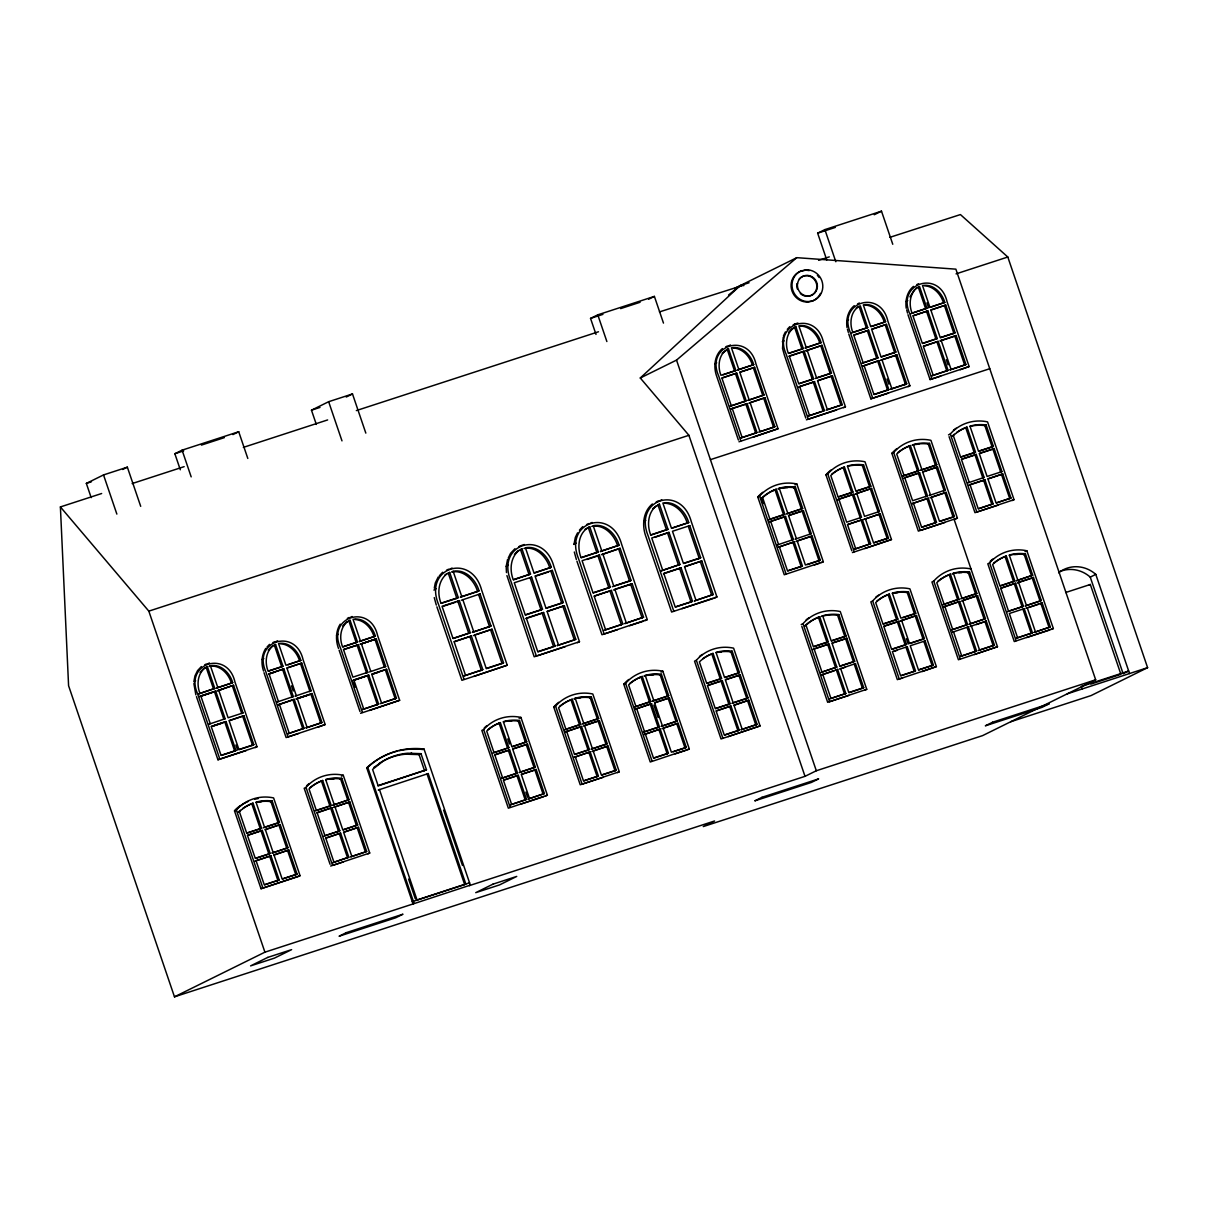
<?xml version="1.0" encoding="UTF-8"?>
<svg xmlns="http://www.w3.org/2000/svg" width="1208" height="1208" viewBox="0 0 1208 1208"><rect width="100%" height="100%" fill="white"/><g stroke="black" fill="none" stroke-linecap="round" stroke-linejoin="round"><path stroke-width="1.5" d="M433.914 590.063L436.073 588.749M434.306 588.085L435.288 582.996L438.277 576.895M507.556 559.455L506.182 566.537L506.454 572.577M573.966 544.476L575.34 537.394L577.575 532.819M783.161 337.379L782.558 348.523L784.324 354.956L805.796 418.074M909.926 296.836L914.426 289.814M265.73 648.409C261.517 655.129 260.958 663.675 263.586 671.089M340.233 624.143C335.613 631.376 335.598 640.572 338.512 648.439M508.296 557.945L510.546 553.37L514.925 548.719M783.448 335.915L785.381 331.974M200.075 672.373L203.412 668.824L207.429 666.74L214.798 688.424L198.656 693.89L214.798 688.424M204.665 668.205C197.402 674.23 196.662 684.936 199.909 693.271M268.236 650.191L271.573 646.627L275.59 644.543L282.959 666.227L281.162 667.118M272.827 646.008C265.564 652.033 264.824 662.754 268.07 671.074L282.959 666.227M342.74 625.925L346.077 622.377L350.078 620.293L357.462 641.976L355.65 642.867M347.315 621.758C340.067 627.783 339.312 638.488 342.559 646.824L357.462 641.976M446.507 574.117C438.096 581.108 437.221 593.536 440.98 603.2L458.27 597.567L449.708 572.426L448.274 573.136L456.835 598.292L441.267 603.351M514.412 554.412L517.326 551.301L521.977 548.9L530.523 574.042L513.536 579.825M518.76 550.591C510.35 557.583 509.489 570.01 513.249 579.674L530.523 574.042M722.233 353.204L728.469 348.765L735.838 370.433L734.041 371.324M788.537 332.442L791.874 328.893L795.876 326.809L803.26 348.493L801.448 349.384M652.833 508.628L659.417 504.159L667.979 529.3L650.976 535.069M656.216 505.85C647.79 512.826 646.929 525.269 650.689 534.918L667.979 529.3M916.781 288.017C909.533 294.027 908.778 304.748 912.025 313.083L926.929 308.221L919.545 286.553L915.543 288.621M201.358 666.574L197.568 670.591L194.986 675.846L193.854 681.705L195.666 680.814M266.998 647.065L269.52 644.393M439.38 575.733L442.672 572.245M722.399 348.599C714.185 355.378 713.294 367.474 716.903 376.911L738.39 440.014M579.432 530.131L582.724 526.643M787.284 329.331L789.805 326.643M652.365 503.962C642.852 511.83 641.81 525.857 645.993 536.805L671.618 612.048L716.918 596.948L691.308 521.705C681.161 484.151 633.264 499.115 648.092 535.763L673.717 611.006M854.252 305.669C847.865 310.909 845.872 319.637 847.004 327.549M913.475 286.387C907.087 291.626 905.094 300.354 906.226 308.267M101.653 493.513L60.4 506.937L68.584 685.736L174.481 996.827L264.914 952.176L413.061 903.946L366.734 767.835L367.745 767.337A76.572 72.888 63.7 0 1 424.008 749.02L470.35 885.132L469.323 885.63L805.011 776.336L688.907 435.303L640.285 377.998L740.172 285.617L749.081 282.748M640.285 377.998L676.525 360.105L796.797 257.666L955.875 269.158L1095.671 679.802L982.617 735.612L703.267 826.574L714.577 820.987L174.481 996.827M728.53 295.039L740.172 285.617L743.917 285.571M373.906 767.397L379.705 763.441M378.859 763.683L381.003 762.248A61.835 58.86 63.7 0 1 405.812 754.169L419.055 754.607L420.988 753.671L426.484 769.813L377.968 785.94M728.469 348.765C718.715 353.219 717.295 366.266 720.949 375.295L735.838 370.433M795.876 326.809C786.136 331.264 784.717 344.325 788.356 353.34L803.26 348.493M856.306 307.904L859.069 306.439L866.453 328.123L851.549 332.97M445.057 574.842L449.708 572.426M585.11 529.24L589.761 526.824L598.322 551.981L581.32 557.749M589.761 526.824C578.466 532.003 576.805 547.133 581.033 557.598L598.322 551.981M91.189 497.651L86.342 483.411L103.526 474.925L127.353 467.164L140.702 506.333M122.672 469.489L127.353 467.164M180.309 469.761L174.858 453.74L182.091 450.161L238.716 431.739L247.806 458.436M232.917 434.593L238.716 431.739M316.33 424.431L311.468 410.191L328.651 401.705L352.494 393.944L365.828 433.113M346.243 397.024L352.494 393.944M595.997 334.42L590.546 318.399L597.779 314.835L654.389 296.398L663.479 323.095M648.605 299.252L654.389 296.398M826.755 259.947L817.65 233.174L824.883 229.611L881.493 211.173L892.757 244.258M874.26 214.737L881.493 211.173M735.174 288.093L796.797 257.666M801.342 271L806.053 269.837A16.036 15.266 63.7 0 1 822.452 282.868A16.036 15.266 63.7 0 1 812.682 300.822L808.756 301.562A16.036 15.266 63.7 0 1 792.357 288.531A16.036 15.266 63.7 0 1 802.127 270.577M811.655 301.29L812.561 300.852M725.706 346.847L727.518 345.956M728.681 345.881L730.493 344.99M793.112 324.907L794.924 324.016M714.894 363.729L716.706 362.838M797.914 323.034L794.517 324.167M857.559 303.918L859.371 303.027M782.316 341.773L784.128 340.882M738.828 369.467L737.575 370.086L753.716 364.62C751.044 355.167 741.984 345.669 731.444 347.798L738.828 369.467L753.716 364.62M722.263 378.029L736.744 373.091L746.166 400.769L744.355 401.66M916.781 284.635L918.593 283.744M846.748 320.799L848.56 319.909M752.826 368.168L754.623 367.277L764.045 394.956L747.903 400.407L764.045 394.956M806.234 347.511L804.996 348.131L821.138 342.664C818.465 333.212 809.405 323.729 798.865 325.843L806.234 347.511L821.138 342.664M802.354 352.041L804.166 351.151L813.588 378.814L811.776 379.72M822.044 345.322L805.902 350.788L822.044 345.322L831.466 373L829.654 373.891M905.97 301.517L907.782 300.626M866.453 328.123L867.706 327.504L860.322 305.835C850.583 310.29 849.149 323.336 852.803 332.366L867.706 327.504M866.8 331.067L868.597 330.161L878.02 357.84L863.539 362.762M871.995 329.271L886.491 324.348L895.898 352.026L894.101 352.917M204.665 664.838L206.462 663.947M910.787 313.687L926.929 308.221M207.64 663.871L209.452 662.966M746.166 400.769L730.025 406.235L744.928 401.388L735.506 373.71M913.339 315.817L927.835 310.879L937.242 338.557L922.761 343.48M930.311 307.33L944.807 302.408C942.119 292.955 933.059 283.457 922.519 285.586L929.903 307.255L944.807 302.408M207.429 666.74L206.175 667.36L213.559 689.028M210.403 665.774L209.165 666.393C219.705 664.264 228.765 673.762 231.438 683.215L216.534 688.062L232.676 682.596C230.003 673.143 220.943 663.66 210.403 665.774L217.787 687.443M732.229 408.425L730.976 409.029L745.88 404.182L755.725 433.113L740.836 437.96L756.978 432.509L747.118 403.578L732.229 408.425L742.074 437.356M931.217 309.988L945.713 305.065L955.12 332.744L953.323 333.635M745.321 404.469L747.118 403.578M748.854 403.215L764.996 397.749L774.856 426.681L773.044 427.572M272.827 642.641L274.639 641.75M275.802 641.674L277.613 640.784M275.59 644.543L274.337 645.163L281.721 666.846L268.478 671.15M812.727 382.513L814.539 381.622L824.385 410.554L822.588 411.445M817.937 380.731L832.418 375.794L842.263 404.725L826.121 410.191M262.015 659.508L263.827 658.617M861.878 363.306L878.02 357.84M347.315 618.39L349.127 617.499M350.305 617.424L352.102 616.518M446.507 570.221L448.606 569.179M449.965 569.089L452.064 568.047M878.971 360.633L862.829 366.099L878.971 360.633L888.831 389.565L887.019 390.471M350.078 620.293L348.84 620.912L356.209 642.581L342.966 646.899M200.815 695.929L199.562 696.548L214.465 691.686L223.888 719.364L225.126 718.745L215.703 691.082L200.815 695.929L210.222 723.607L208.984 724.211L225.126 718.745M453.166 571.308L451.732 572.018C463.947 569.557 474.457 580.565 477.568 591.527L460.278 597.16L479.017 590.818C475.907 579.855 465.397 568.847 453.166 571.308L461.728 596.45M881.961 359.667L880.707 360.286L895.611 355.439L905.456 384.37L890.568 389.218L906.71 383.751L896.865 354.82L881.961 359.667L891.806 388.599M213.892 691.973L215.703 691.082M231.438 683.215L232.676 682.596M895.053 355.711L896.865 354.82M233.582 685.253L217.44 690.719L233.582 685.253L243.004 712.931L241.766 713.551L232.344 685.872M336.519 635.257L338.316 634.366M518.76 546.696L520.859 545.654M524.317 544.521L520.391 545.835M923.712 346.288L938.208 341.366L948.053 370.297L946.241 371.188M941.183 340.384L939.945 341.003L954.833 336.156L964.679 365.088L949.79 369.935L965.932 364.469L956.087 335.537L941.183 340.384L951.028 369.316M755.725 433.113L756.978 432.509M521.977 548.9L520.527 549.61L529.089 574.751M738.979 441.781L778.043 428.749L755.951 363.895C748.522 331.49 704.868 345.231 718.715 376.02L740.791 440.875M758.715 432.147L774.856 426.681M954.275 336.428L956.087 335.537M269.384 673.807L283.865 668.885L293.287 696.563L291.475 697.454M288.017 664.793L300.837 660.399C298.165 650.946 289.105 641.463 278.565 643.577L285.949 665.261L300.837 660.399M287.262 667.994L301.743 663.071L311.166 690.734L309.354 691.625M778.043 428.749L753.173 437.16M586.559 524.619L588.658 523.577M590.017 523.487L592.116 522.46M824.385 410.554L808.243 416.02L821.485 411.701M506.228 566.265L508.326 565.223M806.4 419.825L845.449 406.809L823.373 341.94C815.944 309.55 772.289 323.291 786.121 354.065L808.212 418.934M360.437 640.995L359.199 641.614L375.341 636.148C372.668 626.695 363.608 617.212 353.053 619.327L360.437 640.995L375.341 636.148M356.556 645.525L358.368 644.634L367.791 672.297L365.979 673.203M383.857 667.375L385.669 666.484L376.247 638.806L360.105 644.272L374.993 639.425L384.416 667.103M456.171 598.609L458.27 597.567M843.652 407.7L845.449 406.809M376.247 638.806L361.192 644.015M656.216 501.939L658.315 500.897M659.659 500.822L661.758 499.78M477.568 591.527L479.017 590.818M457.228 601.69L459.327 600.663L470.244 632.765L453.257 638.534M574.026 544.189L576.125 543.147M848.756 333.982L870.832 398.836L909.896 385.82L887.82 320.966C880.39 288.561 836.721 302.302 850.568 333.091L872.644 397.945M659.417 504.159L657.967 504.869L666.529 530.01M480.059 593.913L478.625 594.623L489.542 626.71L472.268 632.343L490.992 626.001L480.059 593.913L461.335 600.24M904.898 384.642L906.71 383.751M211.596 726.476L226.077 721.553L235.938 750.485L234.126 751.376M908.084 386.711L909.896 385.82M948.053 370.297L931.912 375.748L946.8 370.901L936.955 341.97M229.475 720.663L243.956 715.725L253.816 744.656L252.004 745.547M907.978 314.699L930.054 379.569L969.118 366.537L947.042 301.683C939.613 269.278 895.943 283.019 909.79 313.808L931.866 378.663M643.668 521.509L645.767 520.482M540.414 610.266L542.513 609.225L531.58 577.137L530.146 577.847L541.063 609.949L525.51 615.008M534.268 573.075L551.271 567.292C548.16 556.329 537.651 545.321 525.435 547.783L533.981 572.924L551.271 567.292M964.12 365.36L965.932 364.469M294.239 699.356L278.097 704.823L294.239 699.356L304.099 728.288L287.957 733.754L304.099 728.288M550.229 571.414L552.328 570.372L563.245 602.475L561.146 603.517M969.118 366.537L960.209 369.739M297.228 698.39L295.975 699.009L310.879 694.147L320.724 723.079L305.835 727.941L321.977 722.475L312.117 693.543L297.228 698.39L307.074 727.322M310.32 694.434L312.117 693.543M601.78 550.848L600.331 551.558L619.055 545.216C615.959 534.253 605.45 523.245 593.219 525.707L601.78 550.848L619.055 545.216M608.862 587.873L610.297 587.163L599.364 555.061L597.93 555.771L608.862 587.873L593.309 592.932M628.945 581.441L631.044 580.414L620.112 548.311L602.46 554.412M376.775 704.928L378.587 704.038L368.742 675.106L355.348 679.772M372.124 674.215L386.62 669.277L396.466 698.209L380.324 703.675M679.953 564.483L661.229 570.825L679.953 564.483L669.021 532.381L654.827 537.364M671.708 528.319L688.711 522.551C685.615 511.573 675.106 500.565 662.875 503.026L671.437 528.168L688.711 522.551M698.586 558.76L700.685 557.734L689.768 525.631L688.318 526.341L699.251 558.443L683.698 563.502M196.451 696.639L217.938 759.756L257.002 746.74L234.911 681.871C227.482 649.481 183.827 663.222 197.674 693.996L219.75 758.866M488.893 627.043L490.992 626.001M454.359 641.78L471.362 636.012L482.777 669.564L480.678 670.606M823.312 561.75L784.264 574.766L757.778 496.986L759.59 496.095A42.204 40.166 63.7 0 1 796.842 483.97L823.312 561.75L821.5 562.641M473.37 635.589L492.094 629.247L503.525 662.814L501.426 663.856M774.464 490.116L776.276 489.21L784.792 514.246L782.995 515.136M779.266 488.243L778.012 488.863L779.356 488.485A43.85 41.736 63.7 0 1 794.154 487.654L801.433 509.036L786.529 513.883L802.671 508.417L795.393 487.035A43.85 41.736 63.7 0 0 780.595 487.866L779.266 488.243L787.782 513.279M255.19 747.631L257.002 746.74M763.199 503.661L761.372 498.315L762.625 497.711A43.85 41.736 63.7 0 1 774.977 489.693L776.276 489.21M795.03 484.861L796.842 483.97M287.912 736.669L265.836 671.799C251.989 641.025 295.643 627.284 303.072 659.674L325.163 724.543L286.1 737.559L264.024 672.705M793.58 487.926L795.393 487.035M542.166 613.196L543.615 612.486L555.046 646.038L553.596 646.748L542.166 613.196L525.963 618.587M320.724 723.079L321.977 722.475M851.821 550.803L825.94 474.804L827.752 473.914A42.204 40.166 63.7 0 1 865.004 461.773L891.474 539.553L864.837 548.538M851.157 492.94L852.954 492.049L844.437 467.028L843.199 467.632L851.715 492.668L838.473 496.971M547.36 611.505L564.347 605.721L575.778 639.289L573.679 640.331M325.163 724.543L318.036 727.171M378.587 704.038L362.445 709.504L375.688 705.185M360.603 713.309L399.652 700.293L377.576 635.423C370.146 603.034 326.492 616.775 340.324 647.548L362.4 712.418M847.518 466.288A43.85 41.736 63.7 0 1 862.316 465.457L863.554 464.838L870.847 486.235L869.035 487.126M594.411 596.178L611.399 590.41L622.83 623.962L620.731 625.004M957.4 518.096L918.352 531.112L891.866 453.332L893.678 452.441A42.204 40.166 63.7 0 1 930.93 440.316L957.4 518.096L955.588 518.987M910.364 445.556L909.126 446.175L917.642 471.196L902.754 476.043L918.895 470.591L910.364 445.556L907.812 446.658A43.85 41.736 63.7 0 0 897.695 452.698M929.48 443.381A43.85 41.736 63.7 0 0 914.683 444.212L912.1 445.208L913.444 444.816A43.85 41.736 63.7 0 1 928.242 443.985L929.48 443.381L936.774 464.763L934.962 465.654M630.048 584.687L632.146 583.66L643.562 617.212L624.838 623.554L643.562 617.212M399.652 700.293L369.467 710.425M784.792 514.246L768.65 519.712L783.554 514.85L775.038 489.829L773.165 490.584M948.491 434.895L950.303 434.004A42.204 40.166 63.7 0 1 987.54 421.879L1014.025 499.659L1012.213 500.55M678.956 568.772L681.055 567.73L692.486 601.297L690.387 602.324M769.405 521.931L785.547 516.465L793.399 539.523L791.587 540.414M973.693 453.045L975.505 452.154L966.989 427.119L965.736 427.738L974.267 452.774L961.024 457.077M801.433 509.036L802.671 508.417M482.777 669.564L464.053 675.906L481.343 670.274L469.912 636.722M965.675 427.602A43.85 41.736 63.7 0 0 953.323 435.62L952.085 436.224A43.85 41.736 63.7 0 1 954.305 434.261M788.945 515.559L803.426 510.637L811.278 533.694L809.466 534.585M684.8 566.748L701.803 560.98L713.218 594.532L694.494 600.874L713.218 594.532M464.008 679.289L438.398 604.045C423.555 567.383 471.452 552.418 481.599 589.972L507.224 665.215L461.909 680.315L436.888 606.824M970.054 426.394A43.85 41.736 63.7 0 1 984.852 425.563L986.105 424.944L993.384 446.326L991.572 447.217M838.82 499.115L837.567 499.734L853.709 494.268L861.561 517.326L846.672 522.173L838.82 499.115L853.709 494.268M507.224 665.215L474.004 676.389M871.587 488.44L855.445 493.906L871.587 488.44L879.439 511.512L877.642 512.403M536.276 655.763L510.652 580.519C495.809 543.857 543.721 528.893 553.868 566.446L579.478 641.69L534.178 656.79L506.922 575.582M575.778 639.289L557.054 645.631L574.344 639.998L562.913 606.446M917.083 471.482L918.895 470.591M936.774 464.763L920.632 470.229L935.52 465.382L928.242 443.985M248.365 801.342A45.3 43.111 63.7 0 0 234.503 810.9L261.019 888.71L298.225 876.54L300.067 875.694L273.597 797.914A42.204 40.166 63.7 0 0 236.345 810.04L234.533 810.945A42.204 40.166 63.7 0 1 239.501 806.234M903.509 478.262L919.65 472.796L927.487 495.869L925.69 496.76M577.379 642.731L579.478 641.69M242.717 808.514A43.85 41.736 63.7 0 1 250.479 804.256L253.031 803.169L261.562 828.19L259.75 829.081M604.106 630.304L622.83 623.962M253.031 803.169L251.732 803.637A43.85 41.736 63.7 0 0 239.38 811.655L238.127 812.259A43.85 41.736 63.7 0 1 240.362 810.296M922.474 472.192L937.529 466.983L945.366 490.04L943.569 490.931M794.2 541.848L778.058 547.315L794.2 541.848L802.399 565.963L800.602 566.854M604.06 633.687L578.451 558.443C563.607 521.796 611.505 506.816 621.652 544.385L647.261 619.613L601.962 634.729L576.941 561.237M270.35 801.87L272.147 800.98L279.441 822.361L277.629 823.267M975.022 454.978L976.26 454.374L984.112 477.432L982.859 478.036L975.022 454.978L961.779 459.297M795.936 541.501L812.078 536.035L820.277 560.135L818.48 561.041M367.911 853.905L369.724 853.014L343.253 775.234A42.204 40.166 63.7 0 0 306.002 787.374L304.19 788.265L330.071 864.264M645.163 620.655L647.261 619.613M992.327 449.436L994.139 448.546L1001.991 471.603L1000.179 472.494M310.003 787.616A43.85 41.736 63.7 0 1 320.135 781.576L322.687 780.489L331.203 805.51L329.406 806.4M341.441 776.14L343.253 775.234M847.88 524.589L862.361 519.666L870.575 543.766L854.418 549.232L870.575 543.766M864.097 519.304L880.239 513.838L888.454 537.953L886.642 538.844M339.992 779.19L341.804 778.299L349.082 799.696L332.94 805.147L349.082 799.696M863.539 519.576L880.239 513.838M714.819 597.975L716.918 596.948M928.288 498.194L912.146 503.661L928.288 498.194L936.502 522.309L934.69 523.2M409.708 754.003L411.626 753.052M424.008 749.02L422.996 749.519A76.572 72.888 63.7 0 0 399.274 750.681M930.024 497.832L946.166 492.381L954.38 516.48L952.568 517.371M247.821 835.332L262.317 830.409L270.154 853.467L268.357 854.358M967.97 482.898L984.112 477.432M265.141 829.79L280.196 824.581L288.033 847.639L286.236 848.545M983.101 480.648L984.898 479.757L993.112 503.872L978.631 508.794M483.668 729.526L481.856 730.417L508.341 808.182L547.39 795.166L520.92 717.401A42.204 40.166 63.7 0 0 483.668 729.526L510.154 807.291M988.295 478.866L1002.776 473.944L1010.99 498.043L996.509 502.981M498.557 723.532L500.354 722.641L508.885 747.661L507.632 748.281L499.115 723.245M316.904 812.939L331.958 807.729L339.81 830.787L337.998 831.678M349.837 801.901L333.695 807.367L349.837 801.901L357.689 824.973L343.208 829.896M852.425 552.569L891.474 539.553M519.108 718.292L520.92 717.401M517.673 721.342L519.47 720.451L526.764 741.848L512.268 746.77M619.281 771.761L580.217 784.777L553.747 707.012L555.559 706.121A42.204 40.166 63.7 0 1 592.811 693.996L619.281 771.761L617.469 772.652M572.245 699.236L571.006 699.84L579.523 724.875L564.619 729.723L580.761 724.256L572.245 699.236L569.693 700.323A43.85 41.736 63.7 0 0 559.561 706.378M575.219 698.269L573.981 698.873L575.325 698.496A43.85 41.736 63.7 0 1 590.123 697.665L597.401 719.047L582.498 723.909L598.639 718.443L591.361 697.046A43.85 41.736 63.7 0 0 576.563 697.877L575.219 698.269L583.751 723.29M428.206 773.573L427.088 774.132L464.672 884.573L415.884 900.458L417.017 899.9L379.418 789.458L378.285 790.017L428.206 773.573L465.805 884.014L464.672 884.573M288.033 847.639L271.891 853.105L286.794 848.258L278.942 825.2M589.549 697.937L591.361 697.046M254.812 861.259L270.954 855.793L279.169 879.907L277.357 880.798M689.3 748.96L650.251 761.991L623.781 684.211L625.578 683.32A42.204 40.166 63.7 0 1 662.83 671.195L689.3 748.96L687.503 749.851M273.778 855.189L288.833 849.979L297.047 874.094L295.235 874.985M648.983 702.346L650.795 701.455L642.279 676.435L639.153 677.809M645.253 675.468L644.015 676.072L645.344 675.695A43.85 41.736 63.7 0 1 660.142 674.864L667.42 696.246L652.531 701.108L668.673 695.642L661.395 674.245A43.85 41.736 63.7 0 0 646.597 675.076L645.253 675.468L653.77 700.489M1014.025 499.659L974.962 512.675L949.095 436.677M661.018 672.086L662.83 671.195M659.583 675.151L661.395 674.245M325.556 838.322L340.611 833.127L348.81 857.227L332.668 862.693L348.81 857.227M494.585 755.091L509.64 749.881L517.477 772.939L515.68 773.83M696.352 660.278L694.54 661.169L721.025 738.949L760.074 725.917L733.603 648.152A42.204 40.166 63.7 0 0 696.352 660.278L722.822 738.058M343.993 832.221L358.489 827.299L366.688 851.413L364.892 852.304M525.707 744.959L527.519 744.068L535.355 767.125L519.214 772.591M719.757 679.319L721.569 678.413L713.037 653.392L711.799 654.011L720.315 679.032L707.073 683.351M581.516 726.476L565.374 731.942L581.516 726.476L589.368 749.534L587.556 750.425M578.964 725.147L580.761 724.256M730.357 652.109L732.154 651.203L739.447 672.599L737.635 673.49M596.843 719.334L598.639 718.443M583.253 726.114L599.394 720.648L607.246 743.72L605.434 744.611M261.019 888.71L300.067 875.694M801.206 624.536L803.018 623.645A42.204 40.166 63.7 0 1 840.255 611.52L866.74 689.3L864.928 690.191M650.795 701.455L634.653 706.922L649.542 702.074L641.025 677.054M819.704 616.76L818.39 617.243A43.85 41.736 63.7 0 0 806.038 625.261L804.8 625.865A43.85 41.736 63.7 0 1 817.152 617.862L819.704 616.76L828.22 641.795L826.408 642.686M838.82 614.585A43.85 41.736 63.7 0 0 824.022 615.416L821.44 616.412L822.769 616.035A43.85 41.736 63.7 0 1 837.567 615.204L838.82 614.585L846.098 635.967L844.286 636.858M651.55 703.675L635.408 709.141L651.55 703.675L659.402 726.733L657.59 727.624M666.861 696.533L668.673 695.642M517.477 772.939L501.335 778.405L514.578 774.101M654.932 702.784L669.428 697.862L677.28 720.919L675.468 721.81M330.66 866.03L369.724 853.014M366.688 851.413L350.547 856.88L363.789 852.561M503.796 780.202L518.277 775.279L526.492 799.379L524.68 800.27M872.659 600.965L870.847 601.871L897.333 679.636L936.381 666.62L909.911 588.84A42.204 40.166 63.7 0 0 872.659 600.965L899.145 678.745M887.548 594.985L889.36 594.094L897.876 619.115L896.064 620.006M534.344 770.342L536.156 769.451L544.37 793.565L528.228 799.032L544.37 793.565M707.828 685.555L722.324 680.633L730.161 703.69L728.364 704.581M738.39 675.71L740.202 674.819L748.039 697.877L746.242 698.768M892.425 593.355A43.85 41.736 63.7 0 1 907.223 592.524L908.476 591.905L915.755 613.286L913.943 614.192M590.168 751.874L574.026 757.341L590.168 751.874L598.368 775.974L596.571 776.865M607.246 743.72L591.105 749.187L606.008 744.324L598.156 721.267M970.99 568.953A42.204 40.166 63.7 0 0 933.754 581.078L931.942 581.969L958.412 659.749L997.476 646.733L954.048 519.183M944.052 604.076L936.774 582.694A43.85 41.736 63.7 0 1 949.126 574.676L950.439 574.193L958.956 599.228L942.814 604.695L958.956 599.228M975.596 594.019L976.834 593.4L969.556 572.018A43.85 41.736 63.7 0 0 954.758 572.849L952.176 573.845L953.52 573.468A43.85 41.736 63.7 0 1 968.318 572.637L975.596 594.019L962.353 598.337M591.905 751.512L608.047 746.046L616.246 770.16L614.449 771.051M659.402 726.733L643.26 732.199L658.149 727.352L650.297 704.294M967.744 572.909L969.556 572.018M989.624 562.898L987.812 563.789L1014.282 641.554L1053.346 628.538L1026.86 550.773A42.204 40.166 63.7 0 0 989.624 562.898L1016.094 640.663M660.187 729.073L644.045 734.539L660.187 729.073L668.401 753.173L666.589 754.079M677.28 720.919L661.138 726.385L674.381 722.067M1004.497 556.903L1006.309 556.012L1014.826 581.033L1000.345 585.956M812.833 649.481L828.975 644.015L836.827 667.073L822.331 671.995M845.041 639.077L846.853 638.186L854.705 661.244L852.893 662.135M526.492 799.379L510.35 804.845L525.238 799.998L517.039 775.883M1025.063 551.663L1026.86 550.773M661.924 728.711L678.066 723.245L686.28 747.359L684.468 748.25M1023.614 554.714L1025.426 553.823L1032.704 575.219L1016.562 580.686L1032.704 575.219M896.819 622.226L898.631 621.335L906.483 644.393L904.671 645.283M545.578 796.057L547.39 795.166M900.368 620.972L916.51 615.506L924.362 638.564L922.55 639.47M716.48 710.953L730.961 706.031L739.175 730.145L737.363 731.036M899.794 621.259L916.51 615.506M733.784 705.412L748.839 700.202L757.054 724.317L755.242 725.208M959.711 601.448L943.569 606.914L959.711 601.448L967.563 624.506L951.421 629.972L967.563 624.506M960.692 598.866L976.834 593.4M820.685 672.539L836.827 667.073M961.447 601.086L977.589 595.62L985.441 618.677L969.299 624.143L985.441 618.677M835.815 670.289L837.612 669.398L845.827 693.513L829.685 698.979M1000.526 588.462L1015.581 583.253L1023.433 606.31L1007.291 611.776M1018.57 582.286L1017.317 582.89L1032.221 578.043L1040.073 601.101L1025.169 605.963L1041.311 600.497L1033.459 577.424L1018.57 582.286L1026.407 605.344M862.467 688.303L863.705 687.684L855.49 663.585L854.252 664.189L862.467 688.303L849.224 692.622M1031.647 578.33L1033.459 577.424M914.23 671.452L915.483 670.833L907.268 646.718L906.03 647.337L914.23 671.452L900.987 675.755M757.054 724.317L740.912 729.783L755.8 724.936L747.601 700.821M931.549 665.91L933.361 665.019L925.147 640.904L923.909 641.524L932.108 665.623L918.865 669.942M760.074 725.917L728.122 736.638M974.75 651.837L976.562 650.946L968.363 626.831L967.11 627.45L975.324 651.565M412.275 901.606L469.55 882.791M413.061 903.946L470.35 885.132M984.429 621.909L986.241 621.018L994.441 645.132L978.299 650.584M866.74 689.3L827.676 702.316L801.81 626.318M1024.233 608.651L1022.98 609.255L1031.194 633.37L1016.29 638.217L1032.432 632.75L1024.233 608.651L1009.329 613.498L1017.544 637.613M1040.073 601.101L1041.311 600.497M1058.736 572.033A30.426 28.962 63.7 0 1 1090.25 577.122L1095.792 574.389L1129.54 673.551M1040.299 603.713L1042.111 602.822L1050.311 626.937L1034.169 632.403L1050.311 626.937M1089.314 584.974L1090.326 584.476L1120.903 674.306L1090.899 684.075M936.381 666.62L922.157 671.557M976.562 650.946L960.42 656.412L973.663 652.094M997.476 646.733L974.373 654.555M1030.62 633.641L1032.432 632.75M1051.534 629.428L1053.346 628.538M805.011 776.336L816.321 770.749L1095.671 679.802M889.843 237.342L960.42 214.571L1007.804 257.017L1147.6 667.662L1091.081 695.566L1010.764 721.72M844.437 467.028L841.885 468.115A43.85 41.736 63.7 0 0 831.768 474.155M966.989 427.119L964.437 428.221A43.85 41.736 63.7 0 0 956.66 432.479M331.203 805.51L316.315 810.357L309.022 788.975A43.85 41.736 63.7 0 1 321.388 780.957L322.687 780.489M500.354 722.641L497.802 723.728A43.85 41.736 63.7 0 0 487.685 729.783M642.279 676.435L639.727 677.522A43.85 41.736 63.7 0 0 629.595 683.577M713.037 653.392L710.485 654.479A43.85 41.736 63.7 0 0 702.724 658.737M889.36 594.094L888.046 594.562A43.85 41.736 63.7 0 0 875.694 602.581L882.972 623.962L897.876 619.115M886.234 595.453L888.106 594.698L896.623 619.734L883.38 624.038M950.439 574.193L947.887 575.295A43.85 41.736 63.7 0 0 937.755 581.335M1006.309 556.012L1004.996 556.495A43.85 41.736 63.7 0 0 992.644 564.498L999.937 585.88L1014.826 581.033M817.65 233.174L835.332 227.421M174.858 453.74L183.707 450.856M201.404 445.103L224.401 437.613M590.546 318.399L602.928 314.367M620.625 308.614L640.074 302.272M86.342 483.411L91.446 481.75M311.468 410.191L319.984 407.413M132.14 483.577L184.16 466.65M243.352 447.383L327.64 419.931M356.345 410.584L598.473 331.762M659.447 311.906L741.561 285.843M956.056 273.869L1007.804 257.017M723.018 374.827L734.6 371.052L727.216 349.384M788.779 353.416L802.021 349.097L794.638 327.428M871.089 326.613L884.332 322.294C881.78 313.642 874.622 305.594 865.17 305.02M736.744 373.091L721.856 377.953L731.263 405.616M754.623 367.277L739.734 372.124L749.156 399.803M804.166 351.151L789.262 355.998L798.684 383.676L813.588 378.814M868.597 330.161L853.709 335.024L863.131 362.687M886.491 324.348L871.587 329.195L881.01 356.873L895.898 352.026M927.835 310.879L912.931 315.741L922.353 343.404L937.242 338.557M945.713 305.065L930.809 309.912L940.232 337.591L955.12 332.744M740.142 372.2L753.384 367.896L762.807 395.56M789.111 356.36L802.927 351.77L812.35 379.433L799.107 383.751M854.116 335.099L867.359 330.781L876.781 358.459M831.466 373L816.563 377.847L807.14 350.184M815.325 378.466L828.567 374.148M881.417 356.949L894.66 352.63L885.237 324.967M940.639 337.666L953.882 333.348L944.46 305.684M764.996 397.749L750.108 402.596L759.953 431.528M814.539 381.622L799.636 386.469L809.496 415.401M832.418 375.794L817.514 380.656L827.374 409.587L842.263 404.725M938.208 341.366L923.305 346.213L933.15 375.144M798.397 387.089L813.301 382.241L823.146 411.173M60.4 506.937L148.826 611.142L688.907 435.303M888.831 389.565L873.928 394.427L864.082 365.495M760.361 431.603L773.603 427.3L763.758 398.368M874.335 394.503L887.578 390.184L877.733 361.252M808.167 419.251L836.555 410.01M870.832 398.836L888.575 393.068M930.054 379.569L940.7 376.096M710.41 459.659L989.76 368.712M459.327 600.663L442.037 606.28L452.97 638.383L470.244 632.765M531.58 577.137L514.291 582.754L525.223 614.857L542.513 609.225M552.328 570.372L535.038 576.005L545.971 608.107L563.245 602.475M599.364 555.061L582.09 560.693L593.022 592.781L610.297 587.163M601.388 554.653L620.112 548.311M669.021 532.381L651.746 538.013L662.663 570.116M689.768 525.631L672.479 531.263L683.411 563.351L700.685 557.734M443.396 606.189L455.491 602.264M536.397 575.914L548.492 571.973M586.907 559.47L597.281 556.103M283.865 668.885L268.976 673.732L278.399 701.41L277.145 702.029L293.287 696.563M301.743 663.071L286.855 667.918L296.277 695.582L295.024 696.201L311.166 690.734M358.368 644.634L343.465 649.481L352.887 677.159L367.791 672.297M343.872 649.557L357.115 645.253L366.537 672.916M202.31 695.748L212.246 692.516M220.188 689.919L223.495 688.847M268.825 674.094L275.439 671.935M852.954 492.049L838.065 496.896L830.787 475.514A43.85 41.736 63.7 0 1 843.139 467.496M870.847 486.235L855.944 491.082L847.427 466.046L848.756 465.669A43.85 41.736 63.7 0 1 863.554 464.838M975.505 452.154L960.602 457.001L953.323 435.62M993.384 446.326L978.48 451.188L969.964 426.152L971.308 425.775A43.85 41.736 63.7 0 1 986.105 424.944M856.351 491.158L869.594 486.839L862.316 465.457M978.903 451.264L992.145 446.945L984.852 425.563M785.547 516.465L770.659 521.312L778.511 544.37L777.257 544.989L793.399 539.523M803.426 510.637L788.537 515.484L796.389 538.557L795.136 539.161L811.278 533.694M919.65 472.796L904.747 477.658L912.599 500.716L927.487 495.869M937.529 466.983L922.625 471.83L930.477 494.887L929.224 495.506L945.366 490.04M976.26 454.374L961.357 459.221L969.209 482.279M994.139 448.546L979.235 453.393L987.087 476.465L1001.991 471.603M979.658 453.468L992.9 449.165L1000.753 472.222M631.044 580.414L613.755 586.031L602.822 553.928M546.258 608.258L561.811 603.185L550.878 571.097M612.32 586.741L629.595 581.124L618.662 549.021M471.362 636.012L454.072 641.629L465.503 675.197M492.094 629.247L474.804 634.88L486.235 668.447L503.525 662.814M543.615 612.486L526.326 618.103L537.756 651.671L555.046 646.038M564.347 605.721L547.073 611.354L558.489 644.921M611.399 590.41L594.125 596.042L605.54 629.595M632.146 583.66L614.857 589.278L626.288 622.845M681.055 567.73L663.781 573.362L675.197 606.914L692.486 601.297M701.803 560.98L684.513 566.612L695.944 600.165M613.422 590.002L630.697 584.37L642.128 617.922M663.403 573.83L679.621 568.439L691.036 602.007L675.483 607.065M243.004 712.931L228.101 717.779L218.693 690.115M369.527 671.95L385.669 666.484M226.077 721.553L211.189 726.401L221.034 755.332L235.938 750.485M243.956 715.725L229.067 720.587L238.912 749.519L253.816 744.656M368.742 675.106L353.838 679.953L363.683 708.885M386.62 669.277L371.717 674.139L381.562 703.071L396.466 698.209M352.6 680.572L367.489 675.725L377.349 704.657M212.683 726.219L222.619 722.988M298.723 698.209L308.659 694.962M373.227 673.943L378.179 672.327M879.439 511.512L864.55 516.36L856.699 493.302M812.078 536.035L797.174 540.882L805.389 564.997L820.277 560.135M862.361 519.666L847.457 524.514L855.672 548.628M946.166 492.381L931.262 497.228L939.477 521.327L954.38 516.48M984.898 479.757L970.009 484.619L978.208 508.719L993.112 503.872M1002.776 473.944L987.887 478.791L996.087 502.906L1010.99 498.043M968.756 485.223L983.659 480.376L991.874 504.491M486.522 668.598L500.354 664.083M538.043 651.822L551.875 647.322M605.827 629.745L621.38 624.687L609.964 591.12M802.399 565.963L787.51 570.81L779.296 546.711M888.454 537.953L873.55 542.8L865.336 518.685M936.502 522.309L921.598 527.156L913.384 503.041M787.918 570.886L801.161 566.582L792.961 542.467M807.457 564.529L819.039 560.754L810.84 536.639M873.958 542.875L887.2 538.557L879.001 514.457M922.006 527.232L935.249 522.913L927.049 498.813M939.884 521.403L953.127 517.1L944.928 492.985M221.442 755.408L234.684 751.104L224.839 722.158M239.32 749.594L252.563 745.276L242.717 716.344M814.403 564.951L819.734 563.215M921.9 529.95L944.958 522.445M976.744 512.101L998.019 505.171M217.938 759.756L246.326 750.515M287.882 736.986L298.527 733.513M537.635 655.672L565.284 646.673M603.683 634.155L617.514 629.655M629.61 625.714L643.441 621.214M681.991 608.666L713.097 598.549M426.484 769.813L378.089 785.577L372.593 769.421L382.921 761.297A61.835 58.86 63.7 0 1 407.73 753.218L420.988 753.671M828.22 641.795L813.316 646.642L806.038 625.261M846.098 635.967L831.195 640.829L822.678 615.793M915.755 613.286L900.851 618.149L892.335 593.113L893.678 592.735A43.85 41.736 63.7 0 1 908.476 591.905M813.739 646.718L826.982 642.399L818.45 617.379M831.617 640.904L844.86 636.586L837.567 615.204M902.92 617.681L914.501 613.906L907.223 592.524M261.562 828.19L246.659 833.037L239.38 811.655M279.441 822.361L264.537 827.223L256.021 802.188L257.349 801.81A43.85 41.736 63.7 0 1 272.147 800.98M508.885 747.661L493.981 752.509L486.703 731.127A43.85 41.736 63.7 0 1 499.055 723.124M526.764 741.848L511.86 746.695L503.343 721.674L504.672 721.282A43.85 41.736 63.7 0 1 519.47 720.451M721.569 678.413L706.665 683.275L699.387 661.878A43.85 41.736 63.7 0 1 711.739 653.875M739.447 672.599L724.543 677.446L716.027 652.426L717.356 652.033A43.85 41.736 63.7 0 1 732.154 651.203M247.066 833.112L260.309 828.809L251.792 803.773M263.299 827.827L278.187 822.98L270.909 801.599A43.85 41.736 63.7 0 0 256.111 802.429M315.062 810.976L329.965 806.129L321.449 781.093M492.743 753.128L505.986 748.824M724.951 677.522L738.194 673.218L730.916 651.822A43.85 41.736 63.7 0 0 716.117 652.652M828.975 644.015L814.071 648.862L821.923 671.92M846.853 638.186L831.95 643.034L839.802 666.106L854.705 661.244M898.631 621.335L883.727 626.182L891.58 649.24L906.483 644.393M977.589 595.62L962.685 600.467L970.537 623.539M1015.581 583.253L1000.692 588.1L1008.529 611.157L1023.433 606.31M832.372 643.109L845.615 638.806L853.467 661.863L840.209 666.167M884.135 626.257L897.378 621.939L905.23 645.012L891.987 649.315M262.317 830.409L247.413 835.256L255.266 858.314L270.154 853.467M280.196 824.581L265.292 829.428L273.144 852.501M331.958 807.729L317.07 812.576L324.922 835.634L339.81 830.787M509.64 749.881L494.736 754.728L502.588 777.786M527.519 744.068L512.615 748.915L520.467 771.972L535.355 767.125M599.394 720.648L584.506 725.51L592.358 748.567M669.428 697.862L654.525 702.709L662.377 725.766M722.324 680.633L707.42 685.48L715.272 708.552L730.161 703.69M740.202 674.819L725.298 679.666L733.15 702.724L748.039 697.877M513.023 748.99L526.265 744.672L534.117 767.729M725.706 679.742L738.949 675.423L746.801 698.496L731.897 703.343M924.362 638.564L909.458 643.426L901.606 620.368M1065.622 592.524L1090.326 584.476M909.866 643.502L923.108 639.183L915.256 616.125M357.689 824.973L342.8 829.82L334.948 806.763M589.368 749.534L574.48 754.381L566.628 731.323M255.673 858.39L268.916 854.086L261.064 831.013M323.668 836.253L338.572 831.406L330.72 808.348M574.887 754.456L588.13 750.153L580.278 727.095M715.68 708.628L728.922 704.309L721.07 681.252M837.612 669.398L821.47 674.864L822.724 674.26L830.923 698.36L845.827 693.513M839.349 669.051L855.49 663.585M907.268 646.718L892.38 651.58L900.579 675.68L915.483 670.833M925.147 640.904L910.258 645.751L918.457 669.866L933.361 665.019M968.363 626.831L952.221 632.297L953.459 631.693L961.659 655.793M986.241 621.018L970.1 626.484L971.338 625.865L979.552 649.98L994.441 645.132M1042.111 602.822L1025.97 608.288L1027.208 607.669L1035.422 631.784M824.218 674.064L834.154 670.833M842.097 668.25L845.419 667.163M893.875 651.384L897.182 650.312M976.155 624.596L982.768 622.452M1028.718 607.488L1038.638 604.257M270.954 855.793L256.051 860.655L264.265 884.754L279.169 879.907M288.833 849.979L273.929 854.826L282.144 878.941L297.047 874.094M340.611 833.127L325.707 837.975L333.921 862.074M358.489 827.299L343.585 832.146L351.8 856.261M518.277 775.279L503.374 780.126L511.588 804.241M536.156 769.451L521.252 774.298L529.466 798.413M608.047 746.046L593.143 750.893L601.357 775.008L616.246 770.16M678.066 723.245L663.177 728.107L671.376 752.207L686.28 747.359M730.961 706.031L716.057 710.878L724.271 734.992L739.175 730.145M748.839 700.202L733.936 705.064L742.15 729.164M521.675 774.373L534.918 770.07L543.117 794.185M863.705 687.684L848.801 692.546L840.602 668.432M598.368 775.974L583.479 780.836L575.265 756.721M668.401 753.173L653.498 758.035L645.298 733.92M264.673 884.83L277.916 880.526L269.716 856.412M282.551 879.016L295.794 874.698L287.595 850.598M583.887 780.912L597.13 776.593L588.915 752.478M601.765 775.083L615.008 770.779L606.793 746.665M653.906 758.111L667.148 753.792L658.949 729.677M673.445 751.738L685.027 747.979L676.827 723.864M724.679 735.068L737.922 730.749L729.723 706.65M829.458 701.742L848.967 695.385M899.099 679.062L902.648 677.899M1026.709 637.522L1049.767 630.017M334.208 864.883L343.087 861.999M520.754 804.15L543.811 796.646M581.999 784.203L603.29 777.273M675.076 753.898L685.721 750.44M1067.298 693.815L1147.6 667.662M818.586 260.324L829.277 256.881M591.769 526.416C604 523.955 614.51 534.963 617.62 545.941M523.985 548.492C536.216 546.031 546.726 557.039 549.821 568.002M924.392 285.737C933.844 286.311 941.002 294.359 943.554 303.027M800.723 326.009C810.19 326.583 817.333 334.616 819.9 343.283M733.301 347.949C742.769 348.523 749.926 356.571 752.478 365.239M665.034 503.223C676.012 503.887 684.302 513.204 687.276 523.26M354.925 619.493C364.378 620.066 371.536 628.1 374.103 636.767M280.422 643.743C289.89 644.317 297.047 652.365 299.599 661.018M1090.25 577.122L1123.138 673.747L1128.68 671.014L1081.387 686.416L1082.247 688.938M1001.538 474.548L1009.752 498.662M1031.466 575.823L1024.188 554.442A43.85 41.736 63.7 0 0 1009.39 555.272M1040.858 603.441L1049.072 627.541M926.959 302.861L928.665 307.874M946.317 359.727L948.053 364.831M918.306 287.157L925.675 308.84M926.581 311.498L936.004 339.176M1017.815 580.067L1009.284 555.046L1010.628 554.653A43.85 41.736 63.7 0 1 1025.426 553.823M1013.587 581.652L1005.071 556.616L1003.757 557.099A43.85 41.736 63.7 0 0 993.625 563.154M1014.342 583.872L1022.195 606.929M950.303 434.004L976.774 511.784M936.275 467.602L944.128 490.659M976.351 596.239L984.203 619.296M984.988 621.622L993.202 645.736M913.354 444.589L921.87 469.61M953.414 573.226L961.945 598.262M887.095 379.01L888.831 384.114M918.397 473.415L926.249 496.473M949.201 574.812L957.717 599.847M958.472 602.052L966.325 625.11M824.883 229.611L835.815 261.728M903.992 475.439L896.714 454.042A43.85 41.736 63.7 0 1 909.065 446.039M893.678 452.441L920.164 530.221M944.807 606.295L952.659 629.353M933.754 581.078L960.224 658.858M870.349 489.059L878.201 512.116M820.806 345.941L830.228 373.619M831.18 376.413L841.025 405.344M906.408 638.715L908.22 644.03M852.47 494.887L860.322 517.945M861.123 520.27L869.322 544.385M827.752 473.914L854.222 551.678M802.188 511.256L810.04 534.314M784.309 517.069L792.161 540.127M827.737 644.619L835.574 667.677M836.374 670.017L844.588 694.132M762.625 497.711L769.904 519.093M759.59 496.095L786.061 573.875M803.018 623.645L829.488 701.425M676.525 360.105L816.321 770.749M700.353 561.69L711.784 595.257M597.779 314.835L606.869 341.532M667.586 533.09L678.503 565.193M668.175 698.466L676.027 721.523M653.89 705.095L658.118 717.507M588.311 527.549L596.873 552.69M635.891 706.318L628.613 684.921A43.85 41.736 63.7 0 1 640.965 676.918M636.646 708.522L644.498 731.595M625.578 683.32L652.063 761.085M565.873 729.104L558.579 707.722A43.85 41.736 63.7 0 1 570.946 699.719M555.559 706.121L582.029 783.886M490.644 629.972L502.075 663.524M525.51 742.452L518.232 721.07A43.85 41.736 63.7 0 0 503.434 721.901M462.785 599.53L473.702 631.633M507.768 738.964L509.474 743.977M525.873 792.146L527.639 797.31M457.877 601.373L468.81 633.475M508.387 750.5L516.239 773.558M328.651 401.705L341.985 440.875M443.638 810.16L462.468 865.457M419.055 754.607L424.567 770.764M385.367 669.896L395.227 698.828M361.343 643.668L370.765 671.331M353.174 682.263L354.91 687.382M339.116 650.191L359.999 711.557M408.606 879.077L415.28 898.676M367.745 767.337L414.087 903.448M347.844 800.3L340.565 778.918A43.85 41.736 63.7 0 0 325.767 779.749M348.599 802.52L356.451 825.577M357.236 827.918L365.45 852.018M300.505 663.675L309.928 691.354M334.193 804.543L325.662 779.507L327.006 779.13A43.85 41.736 63.7 0 1 341.804 778.299M291.49 685.827L293.257 691.021M339.357 833.731L347.572 857.846M282.627 669.504L292.049 697.167M293 699.976L302.846 728.907M279.35 704.204L289.195 733.135M306.002 787.374L332.472 865.139M182.091 450.161L191.181 476.873M235.922 745.019L237.674 750.123M236.345 810.04L262.831 887.82M103.526 474.925L116.859 514.095M148.826 611.142L264.914 952.176M906.664 309.867L907.54 313.083M847.442 329.15L848.318 332.366M574.313 552.011L576.352 559.485M434.261 597.613L436.299 605.087M195.862 694.887L193.884 683.577M876.676 601.222A43.85 41.736 63.7 0 1 886.808 595.182M623.781 684.211A42.204 40.166 63.7 0 1 628.734 679.5M875.815 597.16A42.204 40.166 63.7 0 1 878.578 595.166M958.805 572.758A43.85 41.736 63.7 0 1 961.779 572.592M894.766 593.022A43.85 41.736 63.7 0 1 897.71 592.645M647.684 675.378A43.85 41.736 63.7 0 1 653.604 674.819M718.458 652.335A43.85 41.736 63.7 0 1 721.403 651.942M699.492 656.472A42.204 40.166 63.7 0 1 702.256 654.464M761.372 498.315A43.85 41.736 63.7 0 1 773.724 490.312M781.697 488.153A43.85 41.736 63.7 0 1 787.616 487.609M757.778 496.986A42.204 40.166 63.7 0 1 762.731 492.29M806.159 619.84A42.204 40.166 63.7 0 1 808.922 617.847M891.866 453.332A42.204 40.166 63.7 0 1 896.834 448.636M1014.675 554.563A43.85 41.736 63.7 0 1 1017.649 554.396M990.183 561.327A42.204 40.166 63.7 0 1 992.765 559.077M953.444 430.199A42.204 40.166 63.7 0 1 956.207 428.206M306.575 785.804A42.204 40.166 63.7 0 1 309.142 783.554M331.052 779.039A43.85 41.736 63.7 0 1 334.027 778.873M825.94 474.804A42.204 40.166 63.7 0 1 830.893 470.093M915.785 444.499A43.85 41.736 63.7 0 1 918.729 444.121M1058.646 572.788A30.426 28.962 63.7 0 1 1095.792 574.389M366.734 767.835A76.572 72.888 63.7 0 1 397.628 751.059M809.179 270.622A16.036 15.266 63.7 0 0 805.147 270.275L801.221 271.015A16.036 15.266 63.7 0 0 791.451 288.984A16.036 15.266 63.7 0 0 807.85 302.015L811.776 301.275A16.036 15.266 63.7 0 0 820.474 293.423M817.393 275.364A16.036 15.266 63.7 0 1 819.13 277.553M799.213 278.988A10.419 9.906 63.7 0 1 813.331 278.399A10.419 9.906 63.7 0 1 814.464 292.97A10.419 9.906 63.7 0 1 800.345 293.559M797.401 289.044A10.419 9.906 63.7 0 1 796.993 283.714M254.797 799.243A45.3 43.111 63.7 0 1 258.135 798.594M484.242 727.956A42.204 40.166 63.7 0 1 486.824 725.706M553.747 707.012A42.204 40.166 63.7 0 1 558.7 702.301M577.666 698.179A43.85 41.736 63.7 0 1 580.61 697.786M508.719 721.191A43.85 41.736 63.7 0 1 511.694 721.025M258.452 802.097A43.85 41.736 63.7 0 1 261.396 801.719M267.768 957.4L250.584 965.887L274.427 958.125L291.611 949.639L267.768 957.4M346.349 932.636L339.101 936.215L395.726 917.778L402.959 914.199L346.349 932.636M492.909 884.18L475.726 892.667L499.553 884.905L516.737 876.419L492.909 884.18M762.021 797.295L754.789 800.874L811.399 782.437L818.646 778.873L762.021 797.295M992.583 722.233L985.35 725.812L1041.96 707.375L1049.208 703.796L992.583 722.233M885.585 321.69L870.681 326.538L863.297 304.869C873.837 302.74 882.897 312.238 885.585 321.69M797.552 283.442A10.419 9.906 63.7 0 0 810.749 295.552A10.419 9.906 63.7 0 0 813.89 278.112A10.419 9.906 63.7 0 0 797.552 283.442"/></g></svg>
